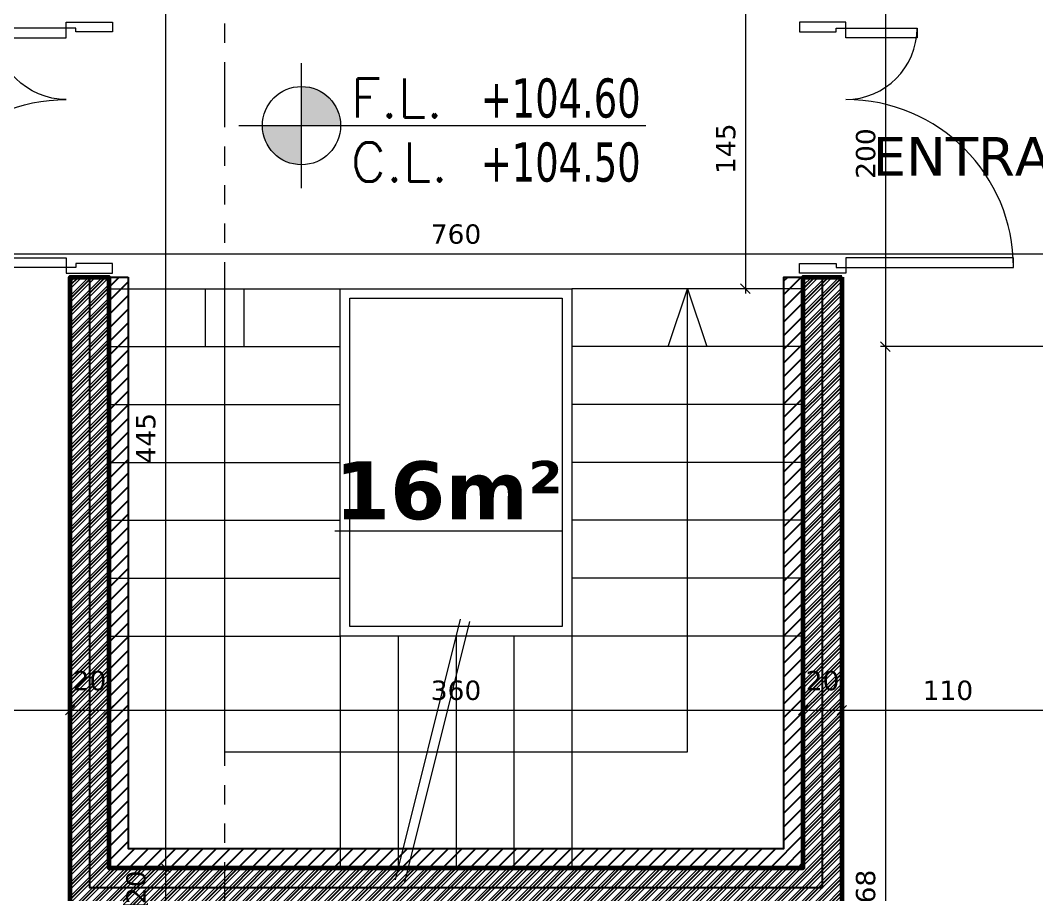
# Model space of a CAD drawing. Header units: inches. Extents: x -48 to 777, y -156 to 510.
# Drawn here: x 298.92 to 304.19, y 143.72 to 148.25 of the extents above; entities that cross this region are included whole.
import ezdxf
from ezdxf.enums import TextEntityAlignment as Align

# ---------------------------------------------------------------- set-up
doc = ezdxf.new("R2010")
doc.units = ezdxf.units.IN
doc.header["$MEASUREMENT"] = 0
doc.set_wipeout_variables(frame=1)
for name, pattern in [('ACAD_ISO06W100', [36, 24, -3, 0, -3, 0, -3, 0, -3]), ('ACAD_ISO10W100', [18, 12, -3, 0, -3]), ('NUHA', [1.45, 0.75, -0.25, 0.2, -0.25])]:
    doc.linetypes.add(name, pattern=pattern)
doc.layers.get('Defpoints').update_dxf_attribs({"lineweight": 5})
for name, color, linetype, lineweight in [('A-AXIS', 253, 'ACAD_ISO10W100', 5), ('A-DIM', 9, 'Continuous', 5), ('A-DOORS', 38, 'Continuous', 20), ('A-LEVELS', 139, 'Continuous', 20), ('A-LIMIT LOT', 235, 'ACAD_ISO10W100', 20), ('A-PILLARS', 1, 'Continuous', 60), ('A-SIGNS1', 20, 'Continuous', 15), ('A-SIGNS2', 30, 'Continuous', 15), ('A-STAIRS', 135, 'Continuous', 20), ('A-TEXT', 50, 'Continuous', 15), ('D-METAL', 156, 'Continuous', 20), ('H-PILLARS', 61, 'Continuous', 5)]:
    doc.layers.add(name, color=color, linetype=linetype, lineweight=lineweight)
doc.layers.add('pts pc', color=7, linetype='Continuous')
doc.layers.add('str-walls', color=5, linetype='Continuous')
doc.styles.add('ROMAND', font='verdana.ttf')
doc.styles.add('ROMANS', font='romans__.ttf', dxfattribs={"height": 0.14})
doc.dimstyles.new('M-1.50', dxfattribs={"dimtxt": 0.1, "dimasz": 0.05, "dimexe": 0.025, "dimexo": 0.025, "dimgap": 0.05, "dimtad": 1, "dimlfac": 100, "dimrnd": 0.5, "dimzin": 9, "dimdsep": 46, "dimtxsty": 'ROMAND', "dimblk": 'OBLIQUE', "dimcen": 1, "dimdle": 0.025, "dimclrd": 256, "dimclre": 256, "dimclrt": 2, "dimadec": 0, "dimazin": 0, "dimtfac": 0.666667, "dimtmove": 2, "dimatfit": 3, "dimfxl": 0.04, "dimtolj": 1, "dimtzin": 5, "dimlwd": -1, "dimlwe": -1, "dimarcsym": 0})

# ---------------------------------------------------------------- blocks, each defined once
blk = doc.blocks.new('GXFHGCGFCD')
at = {"layer": 'A-SIGNS1', "linetype": 'NUHA'}
h = blk.add_hatch(color=256, dxfattribs=at)
h.paths.add_polyline_path([(90.3819, 61.3301), (90.3819, 61.1701), (90.5419, 61.1701, 0.414214)])
h.paths.add_polyline_path([(90.3819, 61.1701), (90.2219, 61.1701, 0.414214), (90.3819, 61.0101)])
at = {"layer": 'A-SIGNS1'}
for p, q in [((90.3819, 60.9141), (90.3819, 61.4261)), ((90.1259, 61.1701), (91.7898, 61.1701))]:
    blk.add_line(p, q, dxfattribs=at)
blk.add_circle((90.3819, 61.1701), 0.16, dxfattribs=at)
blk = doc.blocks.new('DGXFHXFGDFD')
at = {"layer": 'A-SIGNS1'}
blk.add_blockref('GXFHGCGFCD', (0, 0), dxfattribs=at)
at = {"layer": 'A-SIGNS2', "linetype": 'NUHA', "style": 'ROMANS'}
for s, p in [('F.L.', (90.5835, 61.2031)), ('C.L.', (90.5835, 60.9413))]:
    blk.add_text(s, height=0.16, dxfattribs=at).set_placement(p)
at = {"layer": 'A-SIGNS2', "style": 'ROMANS', "width": 0.910135, "flags": 4}
for tag, p, p2 in [('NIV.FINI', (91.1159, 61.2031), (91.7898, 61.2031)), ('NIV.BETON', (91.1159, 60.9413), (91.7898, 60.9413))]:
    blk.add_attdef(tag, text='', height=0.16, dxfattribs=at).set_placement(p, p2, align=Align.FIT)
blk = doc.blocks.new('*U33')
for points in [[(1220, 870), (1220, 0), (1270, 0), (1270, 870)], [(80, 370), (80, 0), (30, 0), (30, 370)], [(30, 0), (0, 0), (0, -240), (50, -240), (50, -50), (30, -50), (30, 0)], [(1270, 0), (1300, 0), (1300, -240), (1250, -240), (1250, -50), (1270, -50), (1270, 0)]]:
    blk.add_lwpolyline(points, close=True)
for centre, radius, start, end in [((1270, 0), 870, 90, 180), ((30, 0), 370, 0, 90)]:
    blk.add_arc(centre, radius, start, end)
blk = doc.blocks.new('_Oblique')
at = {"color": 0, "linetype": 'ByBlock', "lineweight": -2}
blk.add_line((-0.5, -0.5), (0.5, 0.5), dxfattribs=at)
blk = doc.blocks.new('*D88')
at = {"layer": 'A-DIM', "transparency": 16777216}
for p, q in [((297.3518, 147.0384), (305.0018, 147.0384)), ((297.3768, 147.0134), (297.3768, 147.0134))]:
    blk.add_line(p, q, dxfattribs=at)
at = {"layer": 'Defpoints', "color": 0, "transparency": 16777216}
for p in [(297.3768, 147.0384), (304.9768, 147.0384), (304.9768, 147.0384)]:
    blk.add_point(p, dxfattribs=at)
at = {"layer": 'A-DIM', "transparency": 16777216, "xscale": 0.05, "yscale": 0.05, "zscale": 0.05, "rotation": 180}
blk.add_blockref('_Oblique', (297.3768, 147.0384), dxfattribs=at)
at = {"layer": 'A-DIM', "transparency": 16777216, "xscale": 0.05, "yscale": 0.05, "zscale": 0.05}
blk.add_blockref('_Oblique', (304.9768, 147.0384), dxfattribs=at)
at = {"layer": 'A-DIM', "color": 2, "transparency": 16777216, "insert": (301.1768, 147.1405), "char_height": 0.1, "attachment_point": 5, "style": 'ROMAND'}
blk.add_mtext('\\A1;760', dxfattribs=at)
blk = doc.blocks.new('*D100')
at = {"layer": 'A-DIM', "transparency": 16777216}
blk.add_line((302.6768, 148.3334), (302.6768, 146.8334), dxfattribs=at)
at = {"layer": 'Defpoints', "color": 0, "transparency": 16777216}
for p in [(302.6768, 148.3084), (302.6768, 146.8584), (302.6768, 146.8584)]:
    blk.add_point(p, dxfattribs=at)
at = {"layer": 'A-DIM', "transparency": 16777216, "xscale": 0.05, "yscale": 0.05, "zscale": 0.05}
for p, rotation in [((302.6768, 148.3084), 90), ((302.6768, 146.8584), 270)]:
    blk.add_blockref('_Oblique', p, dxfattribs=dict(at, rotation=rotation))
at = {"layer": 'A-DIM', "color": 2, "transparency": 16777216, "insert": (302.5756, 147.5834), "char_height": 0.1, "attachment_point": 5, "rotation": 90, "style": 'ROMAND'}
blk.add_mtext('\\A1;145', dxfattribs=at)
blk = doc.blocks.new('*D240')
at = {"layer": 'A-DIM', "transparency": 16777216}
for p, q in [((298.0518, 144.6751), (299.2018, 144.6751)), ((298.0768, 144.4326), (298.0768, 144.7001)), ((299.1768, 144.4295), (299.1768, 144.7001))]:
    blk.add_line(p, q, dxfattribs=at)
at = {"layer": 'Defpoints', "color": 0, "transparency": 16777216}
for p in [(299.1768, 144.6751), (298.0768, 144.4076), (299.1768, 144.4045)]:
    blk.add_point(p, dxfattribs=at)
at = {"layer": 'A-DIM', "transparency": 16777216, "xscale": 0.05, "yscale": 0.05, "zscale": 0.05, "rotation": 180}
blk.add_blockref('_Oblique', (298.0768, 144.6751), dxfattribs=at)
at = {"layer": 'A-DIM', "transparency": 16777216, "xscale": 0.05, "yscale": 0.05, "zscale": 0.05}
blk.add_blockref('_Oblique', (299.1768, 144.6751), dxfattribs=at)
at = {"layer": 'A-DIM', "color": 2, "transparency": 16777216, "insert": (298.6268, 144.7771), "char_height": 0.1, "attachment_point": 5, "style": 'ROMAND'}
blk.add_mtext('\\A1;110', dxfattribs=at)
blk = doc.blocks.new('*D241')
at = {"layer": 'A-DIM', "transparency": 16777216}
for p, q in [((299.1518, 144.6751), (299.4018, 144.6751)), ((299.1768, 144.4295), (299.1768, 144.7001)), ((299.3768, 144.4667), (299.3768, 144.7001))]:
    blk.add_line(p, q, dxfattribs=at)
at = {"layer": 'Defpoints', "color": 0, "transparency": 16777216}
for p in [(299.3768, 144.6751), (299.3768, 144.4417), (299.1768, 144.4045)]:
    blk.add_point(p, dxfattribs=at)
at = {"layer": 'A-DIM', "transparency": 16777216, "xscale": 0.05, "yscale": 0.05, "zscale": 0.05, "rotation": 180}
blk.add_blockref('_Oblique', (299.1768, 144.6751), dxfattribs=at)
at = {"layer": 'A-DIM', "transparency": 16777216, "xscale": 0.05, "yscale": 0.05, "zscale": 0.05}
blk.add_blockref('_Oblique', (299.3768, 144.6751), dxfattribs=at)
at = {"layer": 'A-DIM', "color": 2, "transparency": 16777216, "insert": (299.2768, 144.8272), "char_height": 0.1, "attachment_point": 5, "style": 'ROMAND'}
blk.add_mtext('\\A1;20', dxfattribs=at)
blk = doc.blocks.new('*D242')
at = {"layer": 'A-DIM', "transparency": 16777216}
for p, q in [((299.3518, 144.6751), (303.0018, 144.6751)), ((299.3768, 144.4667), (299.3768, 144.7001)), ((302.9768, 144.4977), (302.9768, 144.7001))]:
    blk.add_line(p, q, dxfattribs=at)
at = {"layer": 'Defpoints', "color": 0, "transparency": 16777216}
for p in [(302.9768, 144.6751), (302.9768, 144.4727), (299.3768, 144.4417)]:
    blk.add_point(p, dxfattribs=at)
at = {"layer": 'A-DIM', "transparency": 16777216, "xscale": 0.05, "yscale": 0.05, "zscale": 0.05, "rotation": 180}
blk.add_blockref('_Oblique', (299.3768, 144.6751), dxfattribs=at)
at = {"layer": 'A-DIM', "transparency": 16777216, "xscale": 0.05, "yscale": 0.05, "zscale": 0.05}
blk.add_blockref('_Oblique', (302.9768, 144.6751), dxfattribs=at)
at = {"layer": 'A-DIM', "color": 2, "transparency": 16777216, "insert": (301.1768, 144.7772), "char_height": 0.1, "attachment_point": 5, "style": 'ROMAND'}
blk.add_mtext('\\A1;360', dxfattribs=at)
blk = doc.blocks.new('*D243')
at = {"layer": 'A-DIM', "transparency": 16777216}
for p, q in [((302.9518, 144.6751), (303.2018, 144.6751)), ((302.9768, 144.4977), (302.9768, 144.7001)), ((303.1768, 144.5426), (303.1768, 144.7001))]:
    blk.add_line(p, q, dxfattribs=at)
at = {"layer": 'Defpoints', "color": 0, "transparency": 16777216}
for p in [(303.1768, 144.6751), (303.1768, 144.5176), (302.9768, 144.4727)]:
    blk.add_point(p, dxfattribs=at)
at = {"layer": 'A-DIM', "transparency": 16777216, "xscale": 0.05, "yscale": 0.05, "zscale": 0.05, "rotation": 180}
blk.add_blockref('_Oblique', (302.9768, 144.6751), dxfattribs=at)
at = {"layer": 'A-DIM', "transparency": 16777216, "xscale": 0.05, "yscale": 0.05, "zscale": 0.05}
blk.add_blockref('_Oblique', (303.1768, 144.6751), dxfattribs=at)
at = {"layer": 'A-DIM', "color": 2, "transparency": 16777216, "insert": (303.0768, 144.8272), "char_height": 0.1, "attachment_point": 5, "style": 'ROMAND'}
blk.add_mtext('\\A1;20', dxfattribs=at)
blk = doc.blocks.new('*D244')
at = {"layer": 'A-DIM', "transparency": 16777216}
for p, q in [((303.1518, 144.6751), (304.3018, 144.6751)), ((303.1768, 144.5426), (303.1768, 144.7001)), ((304.2768, 144.5051), (304.2768, 144.7001))]:
    blk.add_line(p, q, dxfattribs=at)
at = {"layer": 'Defpoints', "color": 0, "transparency": 16777216}
for p in [(304.2768, 144.6751), (303.1768, 144.5176), (304.2768, 144.4801)]:
    blk.add_point(p, dxfattribs=at)
at = {"layer": 'A-DIM', "transparency": 16777216, "xscale": 0.05, "yscale": 0.05, "zscale": 0.05, "rotation": 180}
blk.add_blockref('_Oblique', (303.1768, 144.6751), dxfattribs=at)
at = {"layer": 'A-DIM', "transparency": 16777216, "xscale": 0.05, "yscale": 0.05, "zscale": 0.05}
blk.add_blockref('_Oblique', (304.2768, 144.6751), dxfattribs=at)
at = {"layer": 'A-DIM', "color": 2, "transparency": 16777216, "insert": (303.7268, 144.7771), "char_height": 0.1, "attachment_point": 5, "style": 'ROMAND'}
blk.add_mtext('\\A1;110', dxfattribs=at)
blk = doc.blocks.new('*D254')
at = {"layer": 'A-DIM', "transparency": 16777216}
for p, q in [((299.8037, 148.3084), (299.6453, 148.3084)), ((299.6703, 148.3334), (299.6703, 143.8334)), ((299.7713, 143.8584), (299.6453, 143.8584))]:
    blk.add_line(p, q, dxfattribs=at)
at = {"layer": 'Defpoints', "color": 0, "transparency": 16777216}
for p in [(299.8287, 148.3084), (299.6703, 143.8584), (299.7963, 143.8584)]:
    blk.add_point(p, dxfattribs=at)
at = {"layer": 'A-DIM', "transparency": 16777216, "xscale": 0.05, "yscale": 0.05, "zscale": 0.05}
for p, rotation in [((299.6703, 148.3084), 90), ((299.6703, 143.8584), 270)]:
    blk.add_blockref('_Oblique', p, dxfattribs=dict(at, rotation=rotation))
at = {"layer": 'A-DIM', "color": 2, "transparency": 16777216, "insert": (299.5693, 146.0834), "char_height": 0.1, "attachment_point": 5, "rotation": 90, "style": 'ROMAND'}
blk.add_mtext('\\A1;445', dxfattribs=at)
blk = doc.blocks.new('*D255')
at = {"layer": 'A-DIM', "transparency": 16777216}
for p, q in [((299.6703, 143.8834), (299.6703, 143.6319)), ((299.7713, 143.8584), (299.6453, 143.8584)), ((299.7592, 143.6569), (299.6453, 143.6569))]:
    blk.add_line(p, q, dxfattribs=at)
at = {"layer": 'Defpoints', "color": 0, "transparency": 16777216}
for p in [(299.7963, 143.8584), (299.6703, 143.6569), (299.7842, 143.6569)]:
    blk.add_point(p, dxfattribs=at)
at = {"layer": 'A-DIM', "transparency": 16777216, "xscale": 0.05, "yscale": 0.05, "zscale": 0.05}
for p, rotation in [((299.6703, 143.8584), 90), ((299.6703, 143.6569), 270)]:
    blk.add_blockref('_Oblique', p, dxfattribs=dict(at, rotation=rotation))
at = {"layer": 'A-DIM', "color": 2, "transparency": 16777216, "insert": (299.5183, 143.7577), "char_height": 0.1, "attachment_point": 5, "rotation": 90, "style": 'ROMAND'}
blk.add_mtext('\\A1;20', dxfattribs=at)
blk = doc.blocks.new('*D259')
at = {"layer": 'A-DIM', "transparency": 16777216}
for p, q in [((303.403, 148.5834), (303.403, 146.5334)), ((303.2018, 148.5584), (303.428, 148.5584)), ((304.2518, 146.5584), (303.378, 146.5584))]:
    blk.add_line(p, q, dxfattribs=at)
at = {"layer": 'Defpoints', "color": 0, "transparency": 16777216}
for p in [(303.1768, 148.5584), (303.403, 146.5584), (304.2768, 146.5584)]:
    blk.add_point(p, dxfattribs=at)
at = {"layer": 'A-DIM', "transparency": 16777216, "xscale": 0.05, "yscale": 0.05, "zscale": 0.05}
for p, rotation in [((303.403, 148.5584), 90), ((303.403, 146.5584), 270)]:
    blk.add_blockref('_Oblique', p, dxfattribs=dict(at, rotation=rotation))
at = {"layer": 'A-DIM', "color": 2, "transparency": 16777216, "insert": (303.3009, 147.5584), "char_height": 0.1, "attachment_point": 5, "rotation": 90, "style": 'ROMAND'}
blk.add_mtext('\\A1;200', dxfattribs=at)
blk = doc.blocks.new('*D260')
at = {"layer": 'A-DIM', "transparency": 16777216}
for p, q in [((303.403, 146.5834), (303.403, 140.8519)), ((304.2518, 146.5584), (303.378, 146.5584))]:
    blk.add_line(p, q, dxfattribs=at)
at = {"layer": 'Defpoints', "color": 0, "transparency": 16777216}
for p in [(304.2768, 146.5584), (303.403, 140.8769), (303.403, 140.8769)]:
    blk.add_point(p, dxfattribs=at)
at = {"layer": 'A-DIM', "transparency": 16777216, "xscale": 0.05, "yscale": 0.05, "zscale": 0.05}
for p, rotation in [((303.403, 146.5584), 90), ((303.403, 140.8769), 270)]:
    blk.add_blockref('_Oblique', p, dxfattribs=dict(at, rotation=rotation))
at = {"layer": 'A-DIM', "color": 2, "transparency": 16777216, "insert": (303.3007, 143.7177), "char_height": 0.1, "attachment_point": 5, "rotation": 90, "style": 'ROMAND'}
blk.add_mtext('\\A1;568', dxfattribs=at)
blk = doc.blocks.new('LOT 688  TOPOGRAPHIC PLAN')
at = {"layer": 'A-LEVELS', "linetype": 'Continuous'}
blk.add_lwpolyline([(-315983.55729, -27913.90415), (-315982.31565, -27913.69397), (-315981.69501, -27913.58572), (-315981.10632, -27913.43141), (-315980.53616, -27913.25862), (-315979.95068, -27913.12539), (-315979.35793, -27913.00458), (-315978.78258, -27912.83532), (-315978.24928, -27912.55684), (-315977.76717, -27912.15327), (-315977.30894, -27911.71444), (-315976.84202, -27911.34531), (-315976.59514, -27911.21969), (-315976.33391, -27911.15073), (-315976.05686, -27911.14126), (-315975.76695, -27911.17638), (-315974.54739, -27911.42916), (-315973.94458, -27911.41766), (-315973.35501, -27911.29364), (-315972.19755, -27910.89256), (-315971.62067, -27910.70773), (-315971.03901, -27910.59488), (-315970.44815, -27910.59939), (-315969.84858, -27910.71402)], dxfattribs=at)
at = {"linetype": 'Continuous'}
blk.add_wipeout([(-315996.80172, -27893.57917), (-315969.32038, -27896.23659), (-315969.32038, -27930.53073), (-315964.08799, -27936.87852), (-315964.6636, -27941.43051), (-315970.22923, -27937.16678), (-315985.1164, -27950.2257)], dxfattribs=at).dxf.layer = 'A-LIMIT LOT'

msp = doc.modelspace()

# ---------------------------------------------------------------- block references
at = {"layer": 'pts pc'}
msp.add_blockref('LOT 688  TOPOGRAPHIC PLAN', (316282.44716, 28057.10823), dxfattribs=at)

# ---------------------------------------------------------------- next in the draw order: hatches: boundary and pattern name
at = {"layer": 'H-PILLARS'}
h = msp.add_hatch(dxfattribs=at)
h.set_pattern_fill('ANSI31', color=256, scale=0.2)
h.set_pattern_definition([(45, (-242.491753, -175.21929), (-0.0176776695, 0.0176776695), [])])
h.paths.add_polyline_path([(303.17678, 146.91845), (303.17678, 143.65688), (299.17678, 143.65688), (299.17678, 146.91845), (299.37678, 146.91845), (299.37678, 143.85845), (302.97678, 143.85845), (302.97678, 146.91845)])
at = {"layer": 'str-walls'}
h = msp.add_hatch(dxfattribs=at)
h.set_pattern_fill('ANSI31', color=8, scale=0.4)
h.set_pattern_definition([(45, (-297, -99), (-0.035355339, 0.035355339), [])])
h.paths.add_polyline_path([(299.47678, 146.91845), (299.47678, 143.95845), (302.87678, 143.95845), (302.87678, 146.91845), (303.17678, 146.91845), (303.17678, 143.65688), (299.17679, 143.65686), (299.17677, 146.91845)])

# ---------------------------------------------------------------- next in the draw order: linework, layer by layer
at = {"layer": 'A-AXIS', "linetype": 'ACAD_ISO06W100', "ltscale": 0.014}
msp.add_lwpolyline([(299.97678, 162.53523), (299.97678, 107.99672)], dxfattribs=at)
at = {"layer": 'A-PILLARS'}
msp.add_lwpolyline([(303.17678, 146.91845), (303.17678, 143.65688), (299.17678, 143.65688), (299.17678, 146.91845), (299.37678, 146.91845), (299.37678, 143.85845), (302.97678, 143.85845), (302.97678, 146.91845)], close=True, dxfattribs=at)
at = {"layer": 'A-SIGNS1'}
for p, q in [((301.1986, 145.14572), (300.86136, 143.79676)), ((301.2471, 145.13359), (300.90986, 143.78464))]:
    msp.add_line(p, q, dxfattribs=at)
for points in [[(299.87678, 146.85845), (299.87678, 146.55845)], [(299.97678, 146.85845), (299.97678, 144.45845), (302.37678, 144.45845), (302.37678, 146.85845)], [(300.07678, 146.85845), (300.07678, 146.55845)], [(302.27678, 146.55845), (302.37678, 146.85845), (302.47678, 146.55845)]]:
    msp.add_lwpolyline(points, dxfattribs=at)
at = {"layer": 'A-STAIRS'}
for p, q in [((300.57678, 145.05845), (300.57678, 143.85845)), ((300.87678, 145.05845), (300.87678, 143.85845)), ((301.17678, 145.05845), (301.17678, 143.85845)), ((301.47678, 145.05845), (301.47678, 143.85845)), ((301.77678, 145.05845), (301.77678, 143.85845))]:
    msp.add_line(p, q, dxfattribs=at)
for points in [[(299.37678, 146.85845), (300.57678, 146.85845)], [(302.97678, 146.85845), (301.77678, 146.85845)], [(300.57678, 145.05845), (300.57678, 146.74595)], [(299.37678, 146.55845), (300.57678, 146.55845)], [(302.97678, 146.55845), (301.77678, 146.55845)], [(299.37678, 146.25845), (300.57678, 146.25845)], [(302.97678, 146.25845), (301.77678, 146.25845)], [(299.37678, 145.95845), (300.57678, 145.95845)], [(302.97678, 145.95845), (301.77678, 145.95845)], [(299.37678, 145.65845), (300.57678, 145.65845)], [(302.97678, 145.65845), (301.77678, 145.65845)], [(299.37678, 145.35845), (300.57678, 145.35845)], [(302.97678, 145.35845), (301.77678, 145.35845)], [(299.37678, 145.05845), (300.57678, 145.05845)], [(302.97678, 145.05845), (301.77678, 145.05845)]]:
    msp.add_lwpolyline(points, dxfattribs=at)
at = {"layer": 'D-METAL'}
for points in [[(300.57678, 146.85845), (301.77678, 146.85845), (301.77678, 145.05845), (300.57678, 145.05845)], [(300.62678, 146.80845), (301.72678, 146.80845), (301.72678, 145.10845), (300.62678, 145.10845)]]:
    msp.add_lwpolyline(points, close=True, dxfattribs=at)
at = {"layer": 'str-walls'}
msp.add_lwpolyline([(299.47678, 146.91845), (299.47678, 143.95845), (302.87678, 143.95845), (302.87678, 146.91845), (303.17678, 146.91845), (303.17678, 143.65688), (299.17679, 143.65686), (299.17677, 146.91845)], close=True, dxfattribs=at)
msp.add_lwpolyline([(299.27678, 146.91845), (299.27678, 143.75688), (303.07678, 143.75688), (303.07678, 146.91845)], dxfattribs=at)

# ---------------------------------------------------------------- next in the draw order: block references
at = {"layer": 'A-DOORS', "yscale": 0.0009999999999906002, "zscale": 0.0009999999999906002}
for p, xscale, rotation in [((299.15678, 148.23845), -0.0009999999999906002, 89.99999881793907), ((303.19678, 148.23845), 0.0009999999999906002, 270.0000011820609)]:
    msp.add_blockref('*U33', p, dxfattribs=dict(at, xscale=xscale, rotation=rotation))
at = {"layer": 'A-SIGNS1'}
ref = msp.add_blockref('DGXFHXFGDFD', (185.84397, 70.1883), dxfattribs=dict(at, xscale=1.267200000000003, yscale=1.267200000000003, zscale=1.267200000000003))
ref.add_attrib('NIV.FINI', '+104.60', dxfattribs={"layer": 'A-SIGNS2', "height": 0.202752, "style": 'ROMAND', "width": 0.680836}).set_placement((301.30599, 147.74492), (302.13396, 147.74492), align=Align.FIT)
ref.add_attrib('NIV.BETON', '+104.50', dxfattribs={"layer": 'A-SIGNS2', "height": 0.202752, "style": 'ROMAND', "width": 0.680836}).set_placement((301.30599, 147.41315), (302.13396, 147.41315), align=Align.FIT)

# ---------------------------------------------------------------- next in the draw order: texts
at = {"layer": 'A-TEXT', "width": 2.4947222, "attachment_point": 9, "style": 'ROMAND'}
for s, insert, char_height in [('ENTRANCE', (304.83139, 147.44013), 0.2), ('{\\fVerdana|b1|i0|c0|p34;\\L16m²}', (301.73042, 145.65845), 0.3)]:
    msp.add_mtext(s, dxfattribs=dict(at, insert=insert, char_height=char_height))

# ---------------------------------------------------------------- next in the draw order: dimensions: what is measured, and where the dimension line sits
at = {"layer": 'A-DIM'}
for base, p1, p2, picture, middle in [((303.40303, 146.55845), (303.17678, 148.55845), (304.27678, 146.55845), '*D259', (303.30094, 147.55845)), ((299.67035, 143.85845), (299.82866, 148.30845), (299.79625, 143.85845), '*D254', (299.56931, 146.08345)), ((302.67678, 146.85845), (302.67678, 148.30845), (302.67678, 146.85845), '*D100', (302.57557, 147.58345)), ((303.40303, 140.87688), (304.27678, 146.55845), (303.40303, 140.87688), '*D260', (303.30074, 143.71767)), ((299.67035, 143.65688), (299.79625, 143.85845), (299.78415, 143.65688), '*D255', (299.51827, 143.75767))]:
    dim = msp.add_linear_dim(base=base, p1=p1, p2=p2, angle=90, dimstyle='M-1.50', dxfattribs=at)
    dim.commit()
    dim.dimension.update_dxf_attribs({"geometry": picture, "text_midpoint": middle})
for base, p1, p2, picture, middle in [((304.97678, 147.03844), (297.37678, 147.03844), (304.97678, 147.03844), '*D88', (301.17678, 147.14049)), ((299.37678, 144.67507), (299.17678, 144.40452), (299.37678, 144.44171), '*D241', (299.27678, 144.82715)), ((303.17678, 144.67507), (302.97678, 144.47266), (303.17678, 144.51759), '*D243', (303.07678, 144.82715)), ((299.17678, 144.67507), (298.07678, 144.4076), (299.17678, 144.40452), '*D240', (298.62678, 144.77712)), ((302.97678, 144.67507), (299.37678, 144.44171), (302.97678, 144.47266), '*D242', (301.17678, 144.77715)), ((304.27678, 144.67507), (303.17678, 144.51759), (304.27678, 144.48015), '*D244', (303.72678, 144.77712))]:
    dim = msp.add_linear_dim(base=base, p1=p1, p2=p2, dimstyle='M-1.50', dxfattribs=at)
    dim.commit()
    dim.dimension.update_dxf_attribs({"geometry": picture, "text_midpoint": middle})

doc.saveas('drawing.dxf')
